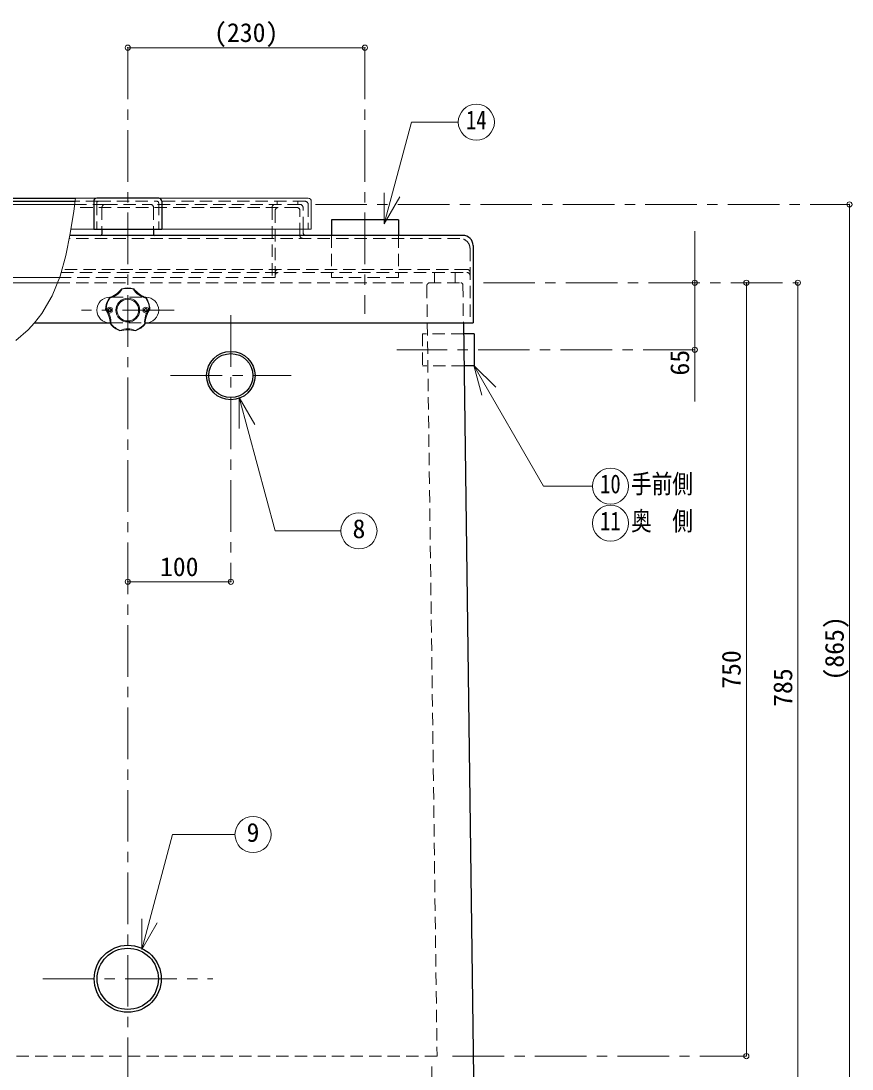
# Model space of a CAD drawing. Units: millimetres, scale not verified. Extents: x -2123 to 1927, y -1358 to 1452.
# Drawn here: x -201 to 605, y -836 to 181 of the extents above; entities that cross this region are included whole.
import ezdxf
from ezdxf.enums import TextEntityAlignment as Align

# ---------------------------------------------------------------- set-up
doc = ezdxf.new("R2010")
doc.units = ezdxf.units.MM
doc.header["$LTSCALE"] = 10
doc.header["$PDMODE"] = 32
doc.header["$PDSIZE"] = 5
doc.linetypes.add('CHAIN1', pattern=[8, 5, -1, 1, -1])
doc.linetypes.add('DASHED1', pattern=[1.8, 1.2, -0.6])
doc.layers.add('0-0', color=4, linetype='Continuous', lineweight=9)
doc.styles.add('ＭＳ ゴシック', font='')
doc.styles.get('ＭＳ ゴシック').set_extended_font_data('MS Gothic')

msp = doc.modelspace()

# ---------------------------------------------------------------- linework, layer by layer
at = {"layer": '0-0', "linetype": 'CHAIN1'}
for p, q in [((-97.8, 154.91), (-97.8, -898.09)), ((132.2, 154.91), (132.2, -103.09)), ((84.2, 2.91), (602.2, 2.91)), ((247.2, -73.09), (552.2, -73.09)), ((-52.8, -99.59), (-142.8, -99.59)), ((2.2, -104.59), (2.2, -363.09)), ((451.99, -138.09), (163.07, -138.09)), ((-56.3, -163.09), (60.7, -163.09)), ((-180.3, -748.09), (-15.3, -748.09)), ((217.2, -823.09), (502.2, -823.09)), ((197.2, -868.09), (197.2, -833.09))]:
    msp.add_line(p, q, dxfattribs=at)
at = {"layer": '0-0'}
for p, q in [((-97.8, 154.91), (132.2, 154.91)), ((-149.19, 2.91), (-240.8, 2.91)), ((602.2, 2.91), (602.2, -858.09)), ((72.2, -24.09), (72.2, -21.09)), ((452.2, -188.09), (452.2, -23.09)), ((-163.94, -68.09), (-237.8, -68.09)), ((-390.84, -73.09), (-165.94, -73.09)), ((502.2, -73.09), (502.2, -823.09)), ((552.2, -73.09), (552.2, -858.09)), ((2.2, -363.09), (-97.8, -363.09))]:
    msp.add_line(p, q, dxfattribs=at)
at = {"layer": '0-0', "color": 7, "lineweight": 18}
for p, q in [((150.96, -15.8), (177.35, 82.68)), ((222.8, 82.68), (177.35, 82.68)), ((150.96, -15.8), (150.96, 14.2)), ((150.96, -15.8), (165.96, 10.18)), ((-127.8, 8.91), (-148.34, 8.91)), ((77.2, 8.91), (-67.8, 8.91)), ((80.2, 5.91), (80.2, -21.09)), ((-152.85, -21.09), (-130.8, -21.09)), ((-64.8, -21.09), (80.2, -21.09)), ((-114.24, -87.09), (-115.3, -87.09)), ((-80.3, -87.09), (-81.37, -87.09)), ((237.85, -153.21), (245.62, -182.19)), ((237.85, -153.21), (259.07, -174.42)), ((10.43, -184.46), (10.43, -214.46)), ((10.43, -184.46), (25.43, -210.44)), ((-84.27, -719.81), (-54.38, -608.25)), ((-54.38, -608.25), (6.2, -608.25)), ((-84.27, -719.81), (-84.27, -689.81)), ((-84.27, -719.81), (-69.27, -693.83))]:
    msp.add_line(p, q, dxfattribs=at)
at = {"layer": '0-0', "color": 5, "lineweight": 25}
for p, q in [((-272.8, 8.91), (-148.34, 8.91)), ((-269.8, 5.91), (-148.76, 5.91)), ((-130.8, 5.91), (-130.8, -21.09)), ((-67.8, 8.91), (-127.8, 8.91)), ((-64.8, 5.91), (-64.8, -21.09)), ((164.7, -12.09), (99.7, -12.09)), ((99.7, -12.09), (99.7, -27.09)), ((164.7, -12.09), (164.7, -27.09)), ((227.2, -27.09), (-153.86, -27.09)), ((-130.8, -21.09), (-64.8, -21.09)), ((-122.8, -21.09), (-122.8, -26.09)), ((-72.8, -21.09), (-72.8, -26.09)), ((237.2, -37.09), (237.2, -112.09)), ((-188.11, -112.09), (-114.69, -112.09)), ((-80.91, -112.09), (237.2, -112.09)), ((227.72, -112.09), (237.53, -843.09)), ((238.07, -122.59), (227.86, -122.59))]:
    msp.add_line(p, q, dxfattribs=at)
at = {"layer": '0-0', "linetype": 'DASHED1'}
for p, q in [((-119.8, 2.91), (-149.19, 2.91)), ((-126.3, 5.91), (-148.76, 5.91)), ((69.2, 2.91), (-75.8, 2.91)), ((74.2, 5.91), (-69.3, 5.91)), ((47.2, 5.91), (47.2, 2.91)), ((67.2, 5.91), (67.2, 2.91)), ((77.2, 2.91), (77.2, -21.09)), ((66.2, -0.09), (-149.61, -0.09)), ((42.2, -0.09), (42.2, -68.09)), ((45.2, -3.09), (45.2, -68.09)), ((69.2, -27.09), (69.2, -3.09)), ((72.2, -21.09), (72.2, -0.09)), ((45.2, -68.09), (-163.94, -68.09)), ((199.73, -63.09), (199.73, -73.09)), ((-114.24, -87.09), (-81.37, -87.09)), ((-117.8, -97.84), (-115.3, -96.59)), ((-117.8, -97.84), (-117.8, -101.34)), ((-115.3, -102.59), (-117.8, -101.34)), ((-115.3, -96.59), (-112.8, -97.84)), ((-112.8, -101.34), (-115.3, -102.59)), ((-112.8, -97.84), (-112.8, -101.34)), ((-80.3, -96.59), (-82.8, -97.84)), ((-82.8, -97.84), (-82.8, -101.34)), ((-82.8, -101.34), (-80.3, -102.59)), ((-77.8, -97.84), (-80.3, -96.59)), ((-80.3, -102.59), (-77.8, -101.34)), ((-77.8, -97.84), (-77.8, -101.34))]:
    msp.add_line(p, q, dxfattribs=at)
at = {"layer": '0-0', "color": 7, "linetype": 'DASHED1', "lineweight": 18}
for p, q in [((-127.8, 4.41), (-127.8, -21.09)), ((-126.3, 5.91), (-69.3, 5.91)), ((-119.8, 2.91), (-75.8, 2.91)), ((-67.8, 4.41), (-67.8, -21.09)), ((-122.8, -0.09), (-122.8, -21.09)), ((-72.8, -0.09), (-72.8, -21.09)), ((224.2, -30.09), (-154.46, -30.09)), ((99.7, -27.09), (99.7, -68.09)), ((164.7, -27.09), (164.7, -68.09)), ((234.2, -40.09), (234.2, -112.09)), ((231.2, -60.09), (-161.55, -60.09)), ((-162.39, -63.09), (231.2, -63.09)), ((164.7, -68.09), (99.7, -68.09)), ((219.73, -63.09), (219.73, -73.09)), ((-165.94, -73.09), (225.23, -73.09)), ((192.24, -76.13), (202.26, -823.09)), ((227.23, -75.06), (227.72, -112.09)), ((-114.69, -112.09), (-80.91, -112.09)), ((228.28, -153.59), (188.07, -153.59)), ((202.26, -823.09), (-397.86, -823.09))]:
    msp.add_line(p, q, dxfattribs=at)
at = {"layer": '0-0', "color": 7, "lineweight": 18}
for points in [[(-148.34, 8.91), (-150.13, -3.77), (-153.53, -25.44), (-157.77, -46.55), (-163.4, -66.74), (-170.96, -85.65), (-180.97, -102.94), (-188.11, -112.09), (-194.34, -118.66), (-206.25, -129.21)], [(237.85, -153.21), (305.44, -270.27), (352.88, -270.27)], [(10.43, -184.46), (45.07, -313.74), (108.98, -313.74)]]:
    msp.add_lwpolyline(points, dxfattribs=at)
at = {"layer": '0-0', "color": 7, "linetype": 'DASHED1', "lineweight": 18}
msp.add_lwpolyline([(227.86, -122.59), (188.07, -122.59), (188.07, -153.59)], dxfattribs=at)
at = {"layer": '0-0', "color": 5, "lineweight": 25}
msp.add_lwpolyline([(238.07, -122.59), (238.07, -153.59), (228.28, -153.59)], dxfattribs=at)
at = {"layer": '0-0', "color": 7, "lineweight": 18}
for centre, radius in [((240.3, 82.68), 17.5), ((-97.8, -99.59), 10.5), ((370.38, -270.27), 17.5), ((370.38, -306.27), 17.5), ((126.48, -313.74), 17.5), ((23.7, -608.25), 17.5)]:
    msp.add_circle(centre, radius, dxfattribs=at)
at = {"layer": '0-0'}
msp.add_circle((-97.8, -99.59), 11.5, dxfattribs=at)
at = {"layer": '0-0', "linetype": 'DASHED1'}
for centre in [(-115.3, -99.59), (-80.3, -99.59)]:
    msp.add_circle(centre, 1.5, dxfattribs=at)
at = {"layer": '0-0', "color": 5, "lineweight": 25}
for centre, radius in [((2.2, -163.09), 23.5), ((2.2, -163.09), 21.35), ((-97.8, -748.09), 32.5), ((-97.8, -748.09), 29.7)]:
    msp.add_circle(centre, radius, dxfattribs=at)
for centre, radius, start, end in [((-127.8, 5.91), 3, 90, 180), ((-67.8, 5.91), 3, 0, 90), ((-123.8, -26.09), 1, 270, 0), ((-71.8, -26.09), 1, 180, 270), ((227.2, -37.09), 10, 0, 90)]:
    msp.add_arc(centre, radius, start, end, dxfattribs=at)
at = {"layer": '0-0', "color": 7, "linetype": 'DASHED1', "lineweight": 18}
for centre, radius, start, end in [((-126.3, 4.41), 1.5, 90, 180), ((-119.8, -0.09), 3, 90, 180), ((-75.8, -0.09), 3, 0, 90), ((-69.3, 4.41), 1.5, 0, 90), ((224.2, -40.09), 10, 0, 90), ((231.2, -63.09), 3, 0, 90), ((231.2, -66.09), 3, 0, 90), ((195.24, -76.09), 3, 90, 180.76861), ((225.23, -75.09), 2, 0.76861, 90)]:
    msp.add_arc(centre, radius, start, end, dxfattribs=at)
at = {"layer": '0-0', "linetype": 'DASHED1'}
for centre, start, end in [((45.2, -0.09), 90, 180), ((69.2, -0.09), 0, 90), ((74.2, 2.91), 0, 90), ((48.2, -3.09), 90, 180), ((66.2, -3.09), 0, 90), ((72.2, -27.09), 180, 270), ((48.2, -63.09), 90, 180), ((48.2, -66.09), 90, 180)]:
    msp.add_arc(centre, 3, start, end, dxfattribs=at)
at = {"layer": '0-0', "color": 7, "lineweight": 18}
for centre, radius, start, end in [((77.2, 5.91), 3, 0, 90), ((-126.64, -59.89), 29.89, 291.41115, 320.58885), ((-119.55, -69.65), 18.83, 283.0119, 328.9881), ((-97.8, -99.59), 21.5, 74.5, 105.5), ((-97.8, -99.59), 21, 74.5, 105.5), ((-76.05, -69.65), 18.83, 211.0119, 256.9881), ((-68.96, -59.89), 29.89, 219.41115, 248.58885), ((-115.3, -99.59), 12.5, 90, 270), ((-97.8, -99.59), 21.5, 146.5, 177.5), ((-97.8, -99.59), 21, 146.5, 177.5), ((-80.3, -99.59), 12.5, 270, 90), ((-97.8, -99.59), 21, 2.5, 33.5), ((-97.8, -99.59), 21.5, 2.5, 33.5), ((-144.47, -114.75), 29.89, 3.41115, 32.58885), ((-133, -111.02), 18.83, 355.0119, 40.9881), ((-62.61, -111.02), 18.83, 139.0119, 184.9881), ((-51.14, -114.75), 29.89, 147.41115, 176.58885), ((-97.8, -99.59), 21.5, 218.5, 249.5), ((-97.8, -99.59), 21, 218.5, 249.5), ((-97.8, -148.65), 29.89, 75.41115, 104.58885), ((-97.8, -136.59), 18.83, 67.0119, 112.9881), ((-97.8, -99.59), 21, 290.5, 321.5), ((-97.8, -99.59), 21.5, 290.5, 321.5)]:
    msp.add_arc(centre, radius, start, end, dxfattribs=at)
at = {"layer": '0-0'}
msp.add_arc((75.2, -24.09), 3, 180, 270, dxfattribs=at)
at = {"layer": '0-0', "color": 1}
for p in [(-97.8, 154.91), (132.2, 154.91), (602.2, 2.91), (452.2, -73.09), (502.2, -73.09), (552.2, -73.09), (452.2, -138.09), (-97.8, -363.09), (2.2, -363.09), (502.2, -823.09)]:
    msp.add_point(p, dxfattribs=at)

# ---------------------------------------------------------------- texts
at = {"layer": '0-0', "color": 7, "style": 'ＭＳ ゴシック'}
for s, p in [('(230)', (-14.05, 154.91)), ('8', (120.23, -326.24)), ('100', (-66.55, -363.09)), ('9', (17.45, -620.75))]:
    msp.add_text(s, height=18.33, dxfattribs=at).set_placement(p, align=Align.BOTTOM_LEFT)
at = {"layer": '0-0', "color": 7, "style": 'ＭＳ ゴシック', "width": 0.8}
for s, p in [('14', (230.3, 70.18)), ('10', (360.38, -282.77)), ('手前側', (390.38, -282.77)), ('奥\u3000側', (390.38, -318.77)), ('11', (360.38, -318.77))]:
    msp.add_text(s, height=18.33, dxfattribs=at).set_placement(p, align=Align.BOTTOM_LEFT)
at = {"layer": '0-0', "color": 7, "style": 'ＭＳ ゴシック'}
for s, p in [('65', (452.2, -163.09)), ('(865)', (602.2, -458.84)), ('750', (502.2, -466.84)), ('785', (552.2, -484.34))]:
    msp.add_text(s, height=18.33, rotation=90, dxfattribs=at).set_placement(p, align=Align.BOTTOM_LEFT)

doc.saveas('drawing.dxf')
